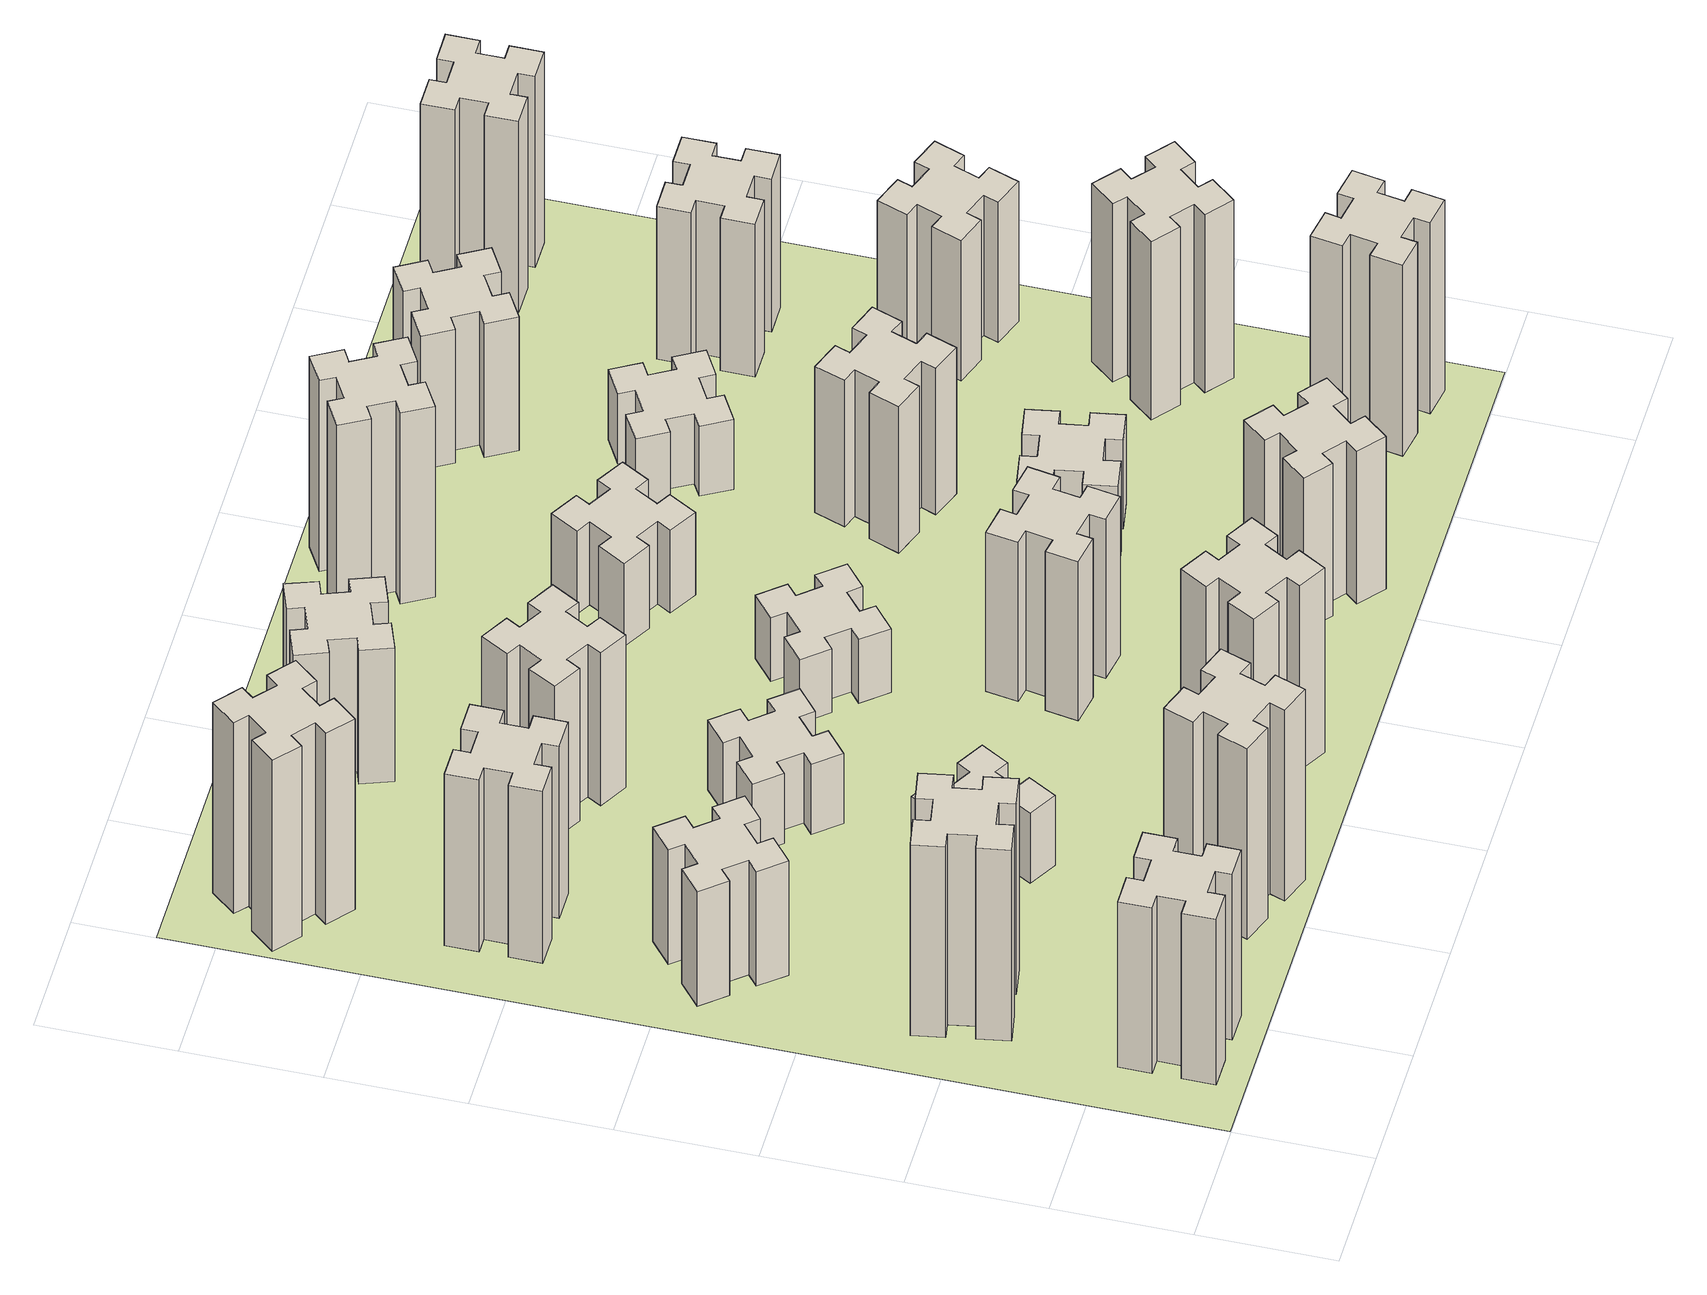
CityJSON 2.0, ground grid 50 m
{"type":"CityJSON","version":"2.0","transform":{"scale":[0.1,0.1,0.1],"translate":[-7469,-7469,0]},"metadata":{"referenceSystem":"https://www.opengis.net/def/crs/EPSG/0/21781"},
"CityObjects":{
"building1":{"type":"Building","attributes":{"class":"1000","function":"1000","usage":"1000","yearOfConstruction":2016,"roofType":"1000","measuredHeight":78,"storeysAboveGround":30,"storeysBelowGround":0},"geometry":[{"type":"Solid","lod":"1","boundaries":[[[[0,1,2,3,4,5,6,7,8,9,10,11,12,13,14,15,16,17,18,19]],[[17,16,20,21]],[[16,15,22,20]],[[15,14,23,22]],[[14,13,24,23]],[[13,12,25,24]],[[12,11,26,25]],[[11,10,27,26]],[[10,9,28,27]],[[9,8,29,28]],[[8,7,30,29]],[[7,6,31,30]],[[6,5,32,31]],[[5,4,33,32]],[[4,3,34,33]],[[3,2,35,34]],[[2,1,36,35]],[[1,0,37,36]],[[0,19,38,37]],[[19,18,39,38]],[[18,17,21,39]],[[24,25,26,27,28,29,30,31,32,33,34,35,36,37,38,39,21,20,22,23]]]]}]},
"building2":{"type":"Building","attributes":{"class":"1000","function":"1000","usage":"1000","yearOfConstruction":2016,"roofType":"1000","measuredHeight":90,"storeysAboveGround":30,"storeysBelowGround":0},"geometry":[{"type":"Solid","lod":"1","boundaries":[[[[40,41,42,43,44,45,46,47,48,49,50,51,52,53,54,55,56,57,58,59]],[[57,56,60,61]],[[56,55,62,60]],[[55,54,63,62]],[[54,53,64,63]],[[53,52,65,64]],[[52,51,66,65]],[[51,50,67,66]],[[50,49,68,67]],[[49,48,69,68]],[[48,47,70,69]],[[47,46,71,70]],[[46,45,72,71]],[[45,44,73,72]],[[44,43,74,73]],[[43,42,75,74]],[[42,41,76,75]],[[41,40,77,76]],[[40,59,78,77]],[[59,58,79,78]],[[58,57,61,79]],[[64,65,66,67,68,69,70,71,72,73,74,75,76,77,78,79,61,60,62,63]]]]}]},
"building3":{"type":"Building","attributes":{"class":"1000","function":"1000","usage":"1000","yearOfConstruction":2016,"roofType":"1000","measuredHeight":54,"storeysAboveGround":30,"storeysBelowGround":0},"geometry":[{"type":"Solid","lod":"1","boundaries":[[[[80,81,82,83,84,85,86,87,88,89,90,91,92,93,94,95,96,97,98,99]],[[97,96,100,101]],[[96,95,102,100]],[[95,94,103,102]],[[94,93,104,103]],[[93,92,105,104]],[[92,91,106,105]],[[91,90,107,106]],[[90,89,108,107]],[[89,88,109,108]],[[88,87,110,109]],[[87,86,111,110]],[[86,85,112,111]],[[85,84,113,112]],[[84,83,114,113]],[[83,82,115,114]],[[82,81,116,115]],[[81,80,117,116]],[[80,99,118,117]],[[99,98,119,118]],[[98,97,101,119]],[[104,105,106,107,108,109,110,111,112,113,114,115,116,117,118,119,101,100,102,103]]]]}]},
"building4":{"type":"Building","attributes":{"class":"1000","function":"1000","usage":"1000","yearOfConstruction":2016,"roofType":"1000","measuredHeight":81,"storeysAboveGround":30,"storeysBelowGround":0},"geometry":[{"type":"Solid","lod":"1","boundaries":[[[[120,121,122,123,124,125,126,127,128,129,130,131,132,133,134,135,136,137,138,139]],[[137,136,140,141]],[[136,135,142,140]],[[135,134,143,142]],[[134,133,144,143]],[[133,132,145,144]],[[132,131,146,145]],[[131,130,147,146]],[[130,129,148,147]],[[129,128,149,148]],[[128,127,150,149]],[[127,126,151,150]],[[126,125,152,151]],[[125,124,153,152]],[[124,123,154,153]],[[123,122,155,154]],[[122,121,156,155]],[[121,120,157,156]],[[120,139,158,157]],[[139,138,159,158]],[[138,137,141,159]],[[144,145,146,147,148,149,150,151,152,153,154,155,156,157,158,159,141,140,142,143]]]]}]},
"building5":{"type":"Building","attributes":{"class":"1000","function":"1000","usage":"1000","yearOfConstruction":2016,"roofType":"1000","measuredHeight":90,"storeysAboveGround":30,"storeysBelowGround":0},"geometry":[{"type":"Solid","lod":"1","boundaries":[[[[160,161,162,163,164,165,166,167,168,169,170,171,172,173,174,175,176,177,178,179]],[[177,176,180,181]],[[176,175,182,180]],[[175,174,183,182]],[[174,173,184,183]],[[173,172,185,184]],[[172,171,186,185]],[[171,170,187,186]],[[170,169,188,187]],[[169,168,189,188]],[[168,167,190,189]],[[167,166,191,190]],[[166,165,192,191]],[[165,164,193,192]],[[164,163,194,193]],[[163,162,195,194]],[[162,161,196,195]],[[161,160,197,196]],[[160,179,198,197]],[[179,178,199,198]],[[178,177,181,199]],[[184,185,186,187,188,189,190,191,192,193,194,195,196,197,198,199,181,180,182,183]]]]}]},
"building6":{"type":"Building","attributes":{"class":"1000","function":"1000","usage":"1000","yearOfConstruction":2016,"roofType":"1000","measuredHeight":90,"storeysAboveGround":30,"storeysBelowGround":0},"geometry":[{"type":"Solid","lod":"1","boundaries":[[[[200,201,202,203,204,205,206,207,208,209,210,211,212,213,214,215,216,217,218,219]],[[217,216,220,221]],[[216,215,222,220]],[[215,214,223,222]],[[214,213,224,223]],[[213,212,225,224]],[[212,211,226,225]],[[211,210,227,226]],[[210,209,228,227]],[[209,208,229,228]],[[208,207,230,229]],[[207,206,231,230]],[[206,205,232,231]],[[205,204,233,232]],[[204,203,234,233]],[[203,202,235,234]],[[202,201,236,235]],[[201,200,237,236]],[[200,219,238,237]],[[219,218,239,238]],[[218,217,221,239]],[[224,225,226,227,228,229,230,231,232,233,234,235,236,237,238,239,221,220,222,223]]]]}]},
"building7":{"type":"Building","attributes":{"class":"1000","function":"1000","usage":"1000","yearOfConstruction":2016,"roofType":"1000","measuredHeight":33,"storeysAboveGround":30,"storeysBelowGround":0},"geometry":[{"type":"Solid","lod":"1","boundaries":[[[[240,241,242,243,244,245,246,247,248,249,250,251,252,253,254,255,256,257,258,259]],[[257,256,260,261]],[[256,255,262,260]],[[255,254,263,262]],[[254,253,264,263]],[[253,252,265,264]],[[252,251,266,265]],[[251,250,267,266]],[[250,249,268,267]],[[249,248,269,268]],[[248,247,270,269]],[[247,246,271,270]],[[246,245,272,271]],[[245,244,273,272]],[[244,243,274,273]],[[243,242,275,274]],[[242,241,276,275]],[[241,240,277,276]],[[240,259,278,277]],[[259,258,279,278]],[[258,257,261,279]],[[264,265,266,267,268,269,270,271,272,273,274,275,276,277,278,279,261,260,262,263]]]]}]},
"building8":{"type":"Building","attributes":{"class":"1000","function":"1000","usage":"1000","yearOfConstruction":2016,"roofType":"1000","measuredHeight":33,"storeysAboveGround":30,"storeysBelowGround":0},"geometry":[{"type":"Solid","lod":"1","boundaries":[[[[280,281,282,283,284,285,286,287,288,289,290,291,292,293,294,295,296,297,298,299]],[[297,296,300,301]],[[296,295,302,300]],[[295,294,303,302]],[[294,293,304,303]],[[293,292,305,304]],[[292,291,306,305]],[[291,290,307,306]],[[290,289,308,307]],[[289,288,309,308]],[[288,287,310,309]],[[287,286,311,310]],[[286,285,312,311]],[[285,284,313,312]],[[284,283,314,313]],[[283,282,315,314]],[[282,281,316,315]],[[281,280,317,316]],[[280,299,318,317]],[[299,298,319,318]],[[298,297,301,319]],[[304,305,306,307,308,309,310,311,312,313,314,315,316,317,318,319,301,300,302,303]]]]}]},
"building9":{"type":"Building","attributes":{"class":"1000","function":"1000","usage":"1000","yearOfConstruction":2016,"roofType":"1000","measuredHeight":72,"storeysAboveGround":30,"storeysBelowGround":0},"geometry":[{"type":"Solid","lod":"1","boundaries":[[[[320,321,322,323,324,325,326,327,328,329,330,331,332,333,334,335,336,337,338,339]],[[337,336,340,341]],[[336,335,342,340]],[[335,334,343,342]],[[334,333,344,343]],[[333,332,345,344]],[[332,331,346,345]],[[331,330,347,346]],[[330,329,348,347]],[[329,328,349,348]],[[328,327,350,349]],[[327,326,351,350]],[[326,325,352,351]],[[325,324,353,352]],[[324,323,354,353]],[[323,322,355,354]],[[322,321,356,355]],[[321,320,357,356]],[[320,339,358,357]],[[339,338,359,358]],[[338,337,341,359]],[[344,345,346,347,348,349,350,351,352,353,354,355,356,357,358,359,341,340,342,343]]]]}]},
"building10":{"type":"Building","attributes":{"class":"1000","function":"1000","usage":"1000","yearOfConstruction":2016,"roofType":"1000","measuredHeight":87,"storeysAboveGround":30,"storeysBelowGround":0},"geometry":[{"type":"Solid","lod":"1","boundaries":[[[[360,361,362,363,364,365,366,367,368,369,370,371,372,373,374,375,376,377,378,379]],[[377,376,380,381]],[[376,375,382,380]],[[375,374,383,382]],[[374,373,384,383]],[[373,372,385,384]],[[372,371,386,385]],[[371,370,387,386]],[[370,369,388,387]],[[369,368,389,388]],[[368,367,390,389]],[[367,366,391,390]],[[366,365,392,391]],[[365,364,393,392]],[[364,363,394,393]],[[363,362,395,394]],[[362,361,396,395]],[[361,360,397,396]],[[360,379,398,397]],[[379,378,399,398]],[[378,377,381,399]],[[384,385,386,387,388,389,390,391,392,393,394,395,396,397,398,399,381,380,382,383]]]]}]},
"building11":{"type":"Building","attributes":{"class":"1000","function":"1000","usage":"1000","yearOfConstruction":2016,"roofType":"1000","measuredHeight":63,"storeysAboveGround":30,"storeysBelowGround":0},"geometry":[{"type":"Solid","lod":"1","boundaries":[[[[400,401,402,403,404,405,406,407,408,409,410,411,412,413,414,415,416,417,418,419]],[[417,416,420,421]],[[416,415,422,420]],[[415,414,423,422]],[[414,413,424,423]],[[413,412,425,424]],[[412,411,426,425]],[[411,410,427,426]],[[410,409,428,427]],[[409,408,429,428]],[[408,407,430,429]],[[407,406,431,430]],[[406,405,432,431]],[[405,404,433,432]],[[404,403,434,433]],[[403,402,435,434]],[[402,401,436,435]],[[401,400,437,436]],[[400,419,438,437]],[[419,418,439,438]],[[418,417,421,439]],[[424,425,426,427,428,429,430,431,432,433,434,435,436,437,438,439,421,420,422,423]]]]}]},
"building12":{"type":"Building","attributes":{"class":"1000","function":"1000","usage":"1000","yearOfConstruction":2016,"roofType":"1000","measuredHeight":75,"storeysAboveGround":30,"storeysBelowGround":0},"geometry":[{"type":"Solid","lod":"1","boundaries":[[[[440,441,442,443,444,445,446,447,448,449,450,451,452,453,454,455,456,457,458,459]],[[457,456,460,461]],[[456,455,462,460]],[[455,454,463,462]],[[454,453,464,463]],[[453,452,465,464]],[[452,451,466,465]],[[451,450,467,466]],[[450,449,468,467]],[[449,448,469,468]],[[448,447,470,469]],[[447,446,471,470]],[[446,445,472,471]],[[445,444,473,472]],[[444,443,474,473]],[[443,442,475,474]],[[442,441,476,475]],[[441,440,477,476]],[[440,459,478,477]],[[459,458,479,478]],[[458,457,461,479]],[[464,465,466,467,468,469,470,471,472,473,474,475,476,477,478,479,461,460,462,463]]]]}]},
"building13":{"type":"Building","attributes":{"class":"1000","function":"1000","usage":"1000","yearOfConstruction":2016,"roofType":"1000","measuredHeight":30,"storeysAboveGround":30,"storeysBelowGround":0},"geometry":[{"type":"Solid","lod":"1","boundaries":[[[[480,481,482,483,484,485,486,487,488,489,490,491,492,493,494,495,496,497,498,499]],[[497,496,500,501]],[[496,495,502,500]],[[495,494,503,502]],[[494,493,504,503]],[[493,492,505,504]],[[492,491,506,505]],[[491,490,507,506]],[[490,489,508,507]],[[489,488,509,508]],[[488,487,510,509]],[[487,486,511,510]],[[486,485,512,511]],[[485,484,513,512]],[[484,483,514,513]],[[483,482,515,514]],[[482,481,516,515]],[[481,480,517,516]],[[480,499,518,517]],[[499,498,519,518]],[[498,497,501,519]],[[504,505,506,507,508,509,510,511,512,513,514,515,516,517,518,519,501,500,502,503]]]]}]},
"building14":{"type":"Building","attributes":{"class":"1000","function":"1000","usage":"1000","yearOfConstruction":2016,"roofType":"1000","measuredHeight":72,"storeysAboveGround":30,"storeysBelowGround":0},"geometry":[{"type":"Solid","lod":"1","boundaries":[[[[520,521,522,523,524,525,526,527,528,529,530,531,532,533,534,535,536,537,538,539]],[[537,536,540,541]],[[536,535,542,540]],[[535,534,543,542]],[[534,533,544,543]],[[533,532,545,544]],[[532,531,546,545]],[[531,530,547,546]],[[530,529,548,547]],[[529,528,549,548]],[[528,527,550,549]],[[527,526,551,550]],[[526,525,552,551]],[[525,524,553,552]],[[524,523,554,553]],[[523,522,555,554]],[[522,521,556,555]],[[521,520,557,556]],[[520,539,558,557]],[[539,538,559,558]],[[538,537,541,559]],[[544,545,546,547,548,549,550,551,552,553,554,555,556,557,558,559,541,540,542,543]]]]}]},
"building15":{"type":"Building","attributes":{"class":"1000","function":"1000","usage":"1000","yearOfConstruction":2016,"roofType":"1000","measuredHeight":39,"storeysAboveGround":30,"storeysBelowGround":0},"geometry":[{"type":"Solid","lod":"1","boundaries":[[[[560,561,562,563,564,565,566,567,568,569,570,571,572,573,574,575,576,577,578,579]],[[577,576,580,581]],[[576,575,582,580]],[[575,574,583,582]],[[574,573,584,583]],[[573,572,585,584]],[[572,571,586,585]],[[571,570,587,586]],[[570,569,588,587]],[[569,568,589,588]],[[568,567,590,589]],[[567,566,591,590]],[[566,565,592,591]],[[565,564,593,592]],[[564,563,594,593]],[[563,562,595,594]],[[562,561,596,595]],[[561,560,597,596]],[[560,579,598,597]],[[579,578,599,598]],[[578,577,581,599]],[[584,585,586,587,588,589,590,591,592,593,594,595,596,597,598,599,581,580,582,583]]]]}]},
"building16":{"type":"Building","attributes":{"class":"1000","function":"1000","usage":"1000","yearOfConstruction":2016,"roofType":"1000","measuredHeight":90,"storeysAboveGround":30,"storeysBelowGround":0},"geometry":[{"type":"Solid","lod":"1","boundaries":[[[[600,601,602,603,604,605,606,607,608,609,610,611,612,613,614,615,616,617,618,619]],[[617,616,620,621]],[[616,615,622,620]],[[615,614,623,622]],[[614,613,624,623]],[[613,612,625,624]],[[612,611,626,625]],[[611,610,627,626]],[[610,609,628,627]],[[609,608,629,628]],[[608,607,630,629]],[[607,606,631,630]],[[606,605,632,631]],[[605,604,633,632]],[[604,603,634,633]],[[603,602,635,634]],[[602,601,636,635]],[[601,600,637,636]],[[600,619,638,637]],[[619,618,639,638]],[[618,617,621,639]],[[624,625,626,627,628,629,630,631,632,633,634,635,636,637,638,639,621,620,622,623]]]]}]},
"building17":{"type":"Building","attributes":{"class":"1000","function":"1000","usage":"1000","yearOfConstruction":2016,"roofType":"1000","measuredHeight":42,"storeysAboveGround":30,"storeysBelowGround":0},"geometry":[{"type":"Solid","lod":"1","boundaries":[[[[640,641,642,643,644,645,646,647,648,649,650,651,652,653,654,655,656,657,658,659]],[[657,656,660,661]],[[656,655,662,660]],[[655,654,663,662]],[[654,653,664,663]],[[653,652,665,664]],[[652,651,666,665]],[[651,650,667,666]],[[650,649,668,667]],[[649,648,669,668]],[[648,647,670,669]],[[647,646,671,670]],[[646,645,672,671]],[[645,644,673,672]],[[644,643,674,673]],[[643,642,675,674]],[[642,641,676,675]],[[641,640,677,676]],[[640,659,678,677]],[[659,658,679,678]],[[658,657,661,679]],[[664,665,666,667,668,669,670,671,672,673,674,675,676,677,678,679,661,660,662,663]]]]}]},
"building18":{"type":"Building","attributes":{"class":"1000","function":"1000","usage":"1000","yearOfConstruction":2016,"roofType":"1000","measuredHeight":69,"storeysAboveGround":30,"storeysBelowGround":0},"geometry":[{"type":"Solid","lod":"1","boundaries":[[[[680,681,682,683,684,685,686,687,688,689,690,691,692,693,694,695,696,697,698,699]],[[697,696,700,701]],[[696,695,702,700]],[[695,694,703,702]],[[694,693,704,703]],[[693,692,705,704]],[[692,691,706,705]],[[691,690,707,706]],[[690,689,708,707]],[[689,688,709,708]],[[688,687,710,709]],[[687,686,711,710]],[[686,685,712,711]],[[685,684,713,712]],[[684,683,714,713]],[[683,682,715,714]],[[682,681,716,715]],[[681,680,717,716]],[[680,699,718,717]],[[699,698,719,718]],[[698,697,701,719]],[[704,705,706,707,708,709,710,711,712,713,714,715,716,717,718,719,701,700,702,703]]]]}]},
"building19":{"type":"Building","attributes":{"class":"1000","function":"1000","usage":"1000","yearOfConstruction":2016,"roofType":"1000","measuredHeight":33,"storeysAboveGround":30,"storeysBelowGround":0},"geometry":[{"type":"Solid","lod":"1","boundaries":[[[[720,721,722,723,724,725,726,727,728,729,730,731,732,733,734,735,736,737,738,739]],[[737,736,740,741]],[[736,735,742,740]],[[735,734,743,742]],[[734,733,744,743]],[[733,732,745,744]],[[732,731,746,745]],[[731,730,747,746]],[[730,729,748,747]],[[729,728,749,748]],[[728,727,750,749]],[[727,726,751,750]],[[726,725,752,751]],[[725,724,753,752]],[[724,723,754,753]],[[723,722,755,754]],[[722,721,756,755]],[[721,720,757,756]],[[720,739,758,757]],[[739,738,759,758]],[[738,737,741,759]],[[744,745,746,747,748,749,750,751,752,753,754,755,756,757,758,759,741,740,742,743]]]]}]},
"building20":{"type":"Building","attributes":{"class":"1000","function":"1000","usage":"1000","yearOfConstruction":2016,"roofType":"1000","measuredHeight":90,"storeysAboveGround":30,"storeysBelowGround":0},"geometry":[{"type":"Solid","lod":"1","boundaries":[[[[760,761,762,763,764,765,766,767,768,769,770,771,772,773,774,775,776,777,778,779]],[[777,776,780,781]],[[776,775,782,780]],[[775,774,783,782]],[[774,773,784,783]],[[773,772,785,784]],[[772,771,786,785]],[[771,770,787,786]],[[770,769,788,787]],[[769,768,789,788]],[[768,767,790,789]],[[767,766,791,790]],[[766,765,792,791]],[[765,764,793,792]],[[764,763,794,793]],[[763,762,795,794]],[[762,761,796,795]],[[761,760,797,796]],[[760,779,798,797]],[[779,778,799,798]],[[778,777,781,799]],[[784,785,786,787,788,789,790,791,792,793,794,795,796,797,798,799,781,780,782,783]]]]}]},
"building21":{"type":"Building","attributes":{"class":"1000","function":"1000","usage":"1000","yearOfConstruction":2016,"roofType":"1000","measuredHeight":63,"storeysAboveGround":30,"storeysBelowGround":0},"geometry":[{"type":"Solid","lod":"1","boundaries":[[[[800,801,802,803,804,805,806,807,808,809,810,811,812,813,814,815,816,817,818,819]],[[817,816,820,821]],[[816,815,822,820]],[[815,814,823,822]],[[814,813,824,823]],[[813,812,825,824]],[[812,811,826,825]],[[811,810,827,826]],[[810,809,828,827]],[[809,808,829,828]],[[808,807,830,829]],[[807,806,831,830]],[[806,805,832,831]],[[805,804,833,832]],[[804,803,834,833]],[[803,802,835,834]],[[802,801,836,835]],[[801,800,837,836]],[[800,819,838,837]],[[819,818,839,838]],[[818,817,821,839]],[[824,825,826,827,828,829,830,831,832,833,834,835,836,837,838,839,821,820,822,823]]]]}]},
"building22":{"type":"Building","attributes":{"class":"1000","function":"1000","usage":"1000","yearOfConstruction":2016,"roofType":"1000","measuredHeight":84,"storeysAboveGround":30,"storeysBelowGround":0},"geometry":[{"type":"Solid","lod":"1","boundaries":[[[[840,841,842,843,844,845,846,847,848,849,850,851,852,853,854,855,856,857,858,859]],[[857,856,860,861]],[[856,855,862,860]],[[855,854,863,862]],[[854,853,864,863]],[[853,852,865,864]],[[852,851,866,865]],[[851,850,867,866]],[[850,849,868,867]],[[849,848,869,868]],[[848,847,870,869]],[[847,846,871,870]],[[846,845,872,871]],[[845,844,873,872]],[[844,843,874,873]],[[843,842,875,874]],[[842,841,876,875]],[[841,840,877,876]],[[840,859,878,877]],[[859,858,879,878]],[[858,857,861,879]],[[864,865,866,867,868,869,870,871,872,873,874,875,876,877,878,879,861,860,862,863]]]]}]},
"building23":{"type":"Building","attributes":{"class":"1000","function":"1000","usage":"1000","yearOfConstruction":2016,"roofType":"1000","measuredHeight":66,"storeysAboveGround":30,"storeysBelowGround":0},"geometry":[{"type":"Solid","lod":"1","boundaries":[[[[880,881,882,883,884,885,886,887,888,889,890,891,892,893,894,895,896,897,898,899]],[[897,896,900,901]],[[896,895,902,900]],[[895,894,903,902]],[[894,893,904,903]],[[893,892,905,904]],[[892,891,906,905]],[[891,890,907,906]],[[890,889,908,907]],[[889,888,909,908]],[[888,887,910,909]],[[887,886,911,910]],[[886,885,912,911]],[[885,884,913,912]],[[884,883,914,913]],[[883,882,915,914]],[[882,881,916,915]],[[881,880,917,916]],[[880,899,918,917]],[[899,898,919,918]],[[898,897,901,919]],[[904,905,906,907,908,909,910,911,912,913,914,915,916,917,918,919,901,900,902,903]]]]}]},
"building24":{"type":"Building","attributes":{"class":"1000","function":"1000","usage":"1000","yearOfConstruction":2016,"roofType":"1000","measuredHeight":72,"storeysAboveGround":30,"storeysBelowGround":0},"geometry":[{"type":"Solid","lod":"1","boundaries":[[[[920,921,922,923,924,925,926,927,928,929,930,931,932,933,934,935,936,937,938,939]],[[937,936,940,941]],[[936,935,942,940]],[[935,934,943,942]],[[934,933,944,943]],[[933,932,945,944]],[[932,931,946,945]],[[931,930,947,946]],[[930,929,948,947]],[[929,928,949,948]],[[928,927,950,949]],[[927,926,951,950]],[[926,925,952,951]],[[925,924,953,952]],[[924,923,954,953]],[[923,922,955,954]],[[922,921,956,955]],[[921,920,957,956]],[[920,939,958,957]],[[939,938,959,958]],[[938,937,941,959]],[[944,945,946,947,948,949,950,951,952,953,954,955,956,957,958,959,941,940,942,943]]]]}]},
"building25":{"type":"Building","attributes":{"class":"1000","function":"1000","usage":"1000","yearOfConstruction":2016,"roofType":"1000","measuredHeight":90,"storeysAboveGround":30,"storeysBelowGround":0},"geometry":[{"type":"Solid","lod":"1","boundaries":[[[[960,961,962,963,964,965,966,967,968,969,970,971,972,973,974,975,976,977,978,979]],[[977,976,980,981]],[[976,975,982,980]],[[975,974,983,982]],[[974,973,984,983]],[[973,972,985,984]],[[972,971,986,985]],[[971,970,987,986]],[[970,969,988,987]],[[969,968,989,988]],[[968,967,990,989]],[[967,966,991,990]],[[966,965,992,991]],[[965,964,993,992]],[[964,963,994,993]],[[963,962,995,994]],[[962,961,996,995]],[[961,960,997,996]],[[960,979,998,997]],[[979,978,999,998]],[[978,977,981,999]],[[984,985,986,987,988,989,990,991,992,993,994,995,996,997,998,999,981,980,982,983]]]]}]},
"landuse1":{"type":"LandUse","attributes":{"name":"plot1","function":"1010"},"geometry":[{"type":"MultiSurface","lod":"1","boundaries":[[[1000,1001,1002,1003]]]}]}
},
"vertices":[
[265,325,0],[265,225,0],[205,225,0],[205,105,0],[325,105,0],[325,165,0],[425,165,0],[425,105,0],[545,105,0],[545,225,0],[485,225,0],[485,325,0],[545,325,0],[545,445,0],[425,445,0],[425,385,0],[325,385,0],[325,445,0],[205,445,0],[205,325,0],[325,385,780],[325,445,780],[425,385,780],[425,445,780],[545,445,780],[545,325,780],[485,325,780],[485,225,780],[545,225,780],[545,105,780],[425,105,780],[425,165,780],[325,165,780],[325,105,780],[205,105,780],[205,225,780],[265,225,780],[265,325,780],[205,325,780],[205,445,780],
[492,985,0],[475,1084,0],[534,1094,0],[513,1212,0],[395,1191,0],[405,1132,0],[307,1115,0],[297,1174,0],[178,1153,0],[199,1035,0],[258,1045,0],[276,947,0],[217,937,0],[237,818,0],[356,839,0],[345,898,0],[444,916,0],[454,857,0],[572,877,0],[551,996,0],[444,916,900],[454,857,900],[345,898,900],[356,839,900],[237,818,900],[217,937,900],[276,947,900],[258,1045,900],[199,1035,900],[178,1153,900],[297,1174,900],[307,1115,900],[405,1132,900],[395,1191,900],[513,1212,900],[534,1094,900],[475,1084,900],[492,985,900],[551,996,900],[572,877,900],
[492,1888,0],[427,1964,0],[473,2003,0],[396,2095,0],[304,2018,0],[343,1972,0],[266,1907,0],[228,1953,0],[136,1876,0],[213,1784,0],[259,1823,0],[323,1746,0],[277,1708,0],[354,1616,0],[446,1693,0],[408,1739,0],[484,1803,0],[523,1757,0],[615,1834,0],[538,1926,0],[484,1803,540],[523,1757,540],[408,1739,540],[446,1693,540],[354,1616,540],[277,1708,540],[323,1746,540],[259,1823,540],[213,1784,540],[136,1876,540],[228,1953,540],[266,1907,540],[343,1972,540],[304,2018,540],[396,2095,540],[473,2003,540],[427,1964,540],[492,1888,540],[538,1926,540],[615,1834,540],
[485,2545,0],[485,2645,0],[545,2645,0],[545,2765,0],[425,2765,0],[425,2705,0],[325,2705,0],[325,2765,0],[205,2765,0],[205,2645,0],[265,2645,0],[265,2545,0],[205,2545,0],[205,2425,0],[325,2425,0],[325,2485,0],[425,2485,0],[425,2425,0],[545,2425,0],[545,2545,0],[425,2485,810],[425,2425,810],[325,2485,810],[325,2425,810],[205,2425,810],[205,2545,810],[265,2545,810],[265,2645,810],[205,2645,810],[205,2765,810],[325,2765,810],[325,2705,810],[425,2705,810],[425,2765,810],[545,2765,810],[545,2645,810],[485,2645,810],[485,2545,810],[545,2545,810],[545,2425,810],
[1029,360,0],[995,266,0],[939,287,0],[897,174,0],[1010,133,0],[1031,189,0],[1125,155,0],[1104,99,0],[1217,57,0],[1258,170,0],[1202,191,0],[1236,285,0],[1292,264,0],[1333,377,0],[1220,418,0],[1200,362,0],[1106,396,0],[1127,452,0],[1014,493,0],[973,380,0],[1106,396,900],[1127,452,900],[1200,362,900],[1220,418,900],[1333,377,900],[1292,264,900],[1236,285,900],[1202,191,900],[1258,170,900],[1217,57,900],[1104,99,900],[1125,155,900],[1031,189,900],[1010,133,900],[897,174,900],[939,287,900],[995,266,900],[1029,360,900],[973,380,900],[1014,493,900],
[384,3387,0],[308,3452,0],[346,3498,0],[254,3575,0],[177,3483,0],[223,3444,0],[159,3368,0],[113,3406,0],[36,3314,0],[128,3237,0],[166,3283,0],[243,3219,0],[204,3173,0],[296,3096,0],[373,3188,0],[327,3226,0],[392,3303,0],[438,3264,0],[515,3356,0],[423,3433,0],[392,3303,900],[438,3264,900],[327,3226,900],[373,3188,900],[296,3096,900],[204,3173,900],[243,3219,900],[166,3283,900],[128,3237,900],[36,3314,900],[113,3406,900],[159,3368,900],[223,3444,900],[177,3483,900],[254,3575,900],[346,3498,900],[308,3452,900],[384,3387,900],[423,3433,900],[515,3356,900],
[1086,1017,0],[1136,1104,0],[1188,1074,0],[1248,1178,0],[1144,1238,0],[1114,1186,0],[1027,1236,0],[1057,1288,0],[953,1348,0],[893,1244,0],[945,1214,0],[895,1127,0],[843,1157,0],[783,1053,0],[887,993,0],[917,1045,0],[1004,995,0],[974,943,0],[1078,883,0],[1138,987,0],[1004,995,330],[974,943,330],[917,1045,330],[887,993,330],[783,1053,330],[843,1157,330],[895,1127,330],[945,1214,330],[893,1244,330],[953,1348,330],[1057,1288,330],[1027,1236,330],[1114,1186,330],[1144,1238,330],[1248,1178,330],[1188,1074,330],[1136,1104,330],[1086,1017,330],[1138,987,330],[1078,883,330],
[1083,1972,0],[1006,1907,0],[968,1953,0],[876,1876,0],[953,1784,0],[999,1823,0],[1063,1746,0],[1017,1708,0],[1094,1616,0],[1186,1693,0],[1148,1739,0],[1224,1803,0],[1263,1757,0],[1355,1834,0],[1278,1926,0],[1232,1888,0],[1167,1964,0],[1213,2003,0],[1136,2095,0],[1044,2018,0],[1167,1964,330],[1213,2003,330],[1232,1888,330],[1278,1926,330],[1355,1834,330],[1263,1757,330],[1224,1803,330],[1148,1739,330],[1186,1693,330],[1094,1616,330],[1017,1708,330],[1063,1746,330],[999,1823,330],[953,1784,330],[876,1876,330],[968,1953,330],[1006,1907,330],[1083,1972,330],[1044,2018,330],[1136,2095,330],
[1114,2666,0],[1027,2716,0],[1057,2768,0],[953,2828,0],[893,2724,0],[945,2694,0],[895,2607,0],[843,2637,0],[783,2533,0],[887,2473,0],[917,2525,0],[1004,2475,0],[974,2423,0],[1078,2363,0],[1138,2467,0],[1086,2497,0],[1136,2584,0],[1188,2554,0],[1248,2658,0],[1144,2718,0],[1136,2584,720],[1188,2554,720],[1086,2497,720],[1138,2467,720],[1078,2363,720],[974,2423,720],[1004,2475,720],[917,2525,720],[887,2473,720],[783,2533,720],[843,2637,720],[895,2607,720],[945,2694,720],[893,2724,720],[953,2828,720],[1057,2768,720],[1027,2716,720],[1114,2666,720],[1144,2718,720],[1248,2658,720],
[1657,305,0],[1744,255,0],[1714,203,0],[1818,143,0],[1878,247,0],[1826,277,0],[1876,364,0],[1928,334,0],[1988,438,0],[1884,498,0],[1854,446,0],[1767,496,0],[1797,548,0],[1693,608,0],[1633,504,0],[1685,474,0],[1635,387,0],[1583,417,0],[1523,313,0],[1627,253,0],[1635,387,870],[1583,417,870],[1685,474,870],[1633,504,870],[1693,608,870],[1797,548,870],[1767,496,870],[1854,446,870],[1884,498,870],[1988,438,870],[1928,334,870],[1876,364,870],[1826,277,870],[1878,247,870],[1818,143,870],[1714,203,870],[1744,255,870],[1657,305,870],[1627,253,870],[1523,313,870],
[1025,3456,0],[931,3422,0],[910,3478,0],[797,3437,0],[839,3324,0],[895,3345,0],[929,3251,0],[873,3230,0],[914,3117,0],[1027,3159,0],[1006,3215,0],[1100,3249,0],[1120,3193,0],[1233,3234,0],[1192,3347,0],[1136,3326,0],[1102,3420,0],[1158,3440,0],[1117,3553,0],[1004,3512,0],[1102,3420,630],[1158,3440,630],[1136,3326,630],[1192,3347,630],[1233,3234,630],[1120,3193,630],[1100,3249,630],[1006,3215,630],[1027,3159,630],[914,3117,630],[873,3230,630],[929,3251,630],[895,3345,630],[839,3324,630],[797,3437,630],[910,3478,630],[931,3422,630],[1025,3456,630],[1004,3512,630],[1117,3553,630],
[2055,1047,0],[2072,1145,0],[2131,1135,0],[2152,1253,0],[2034,1274,0],[2024,1215,0],[1925,1232,0],[1936,1291,0],[1817,1312,0],[1797,1194,0],[1856,1184,0],[1838,1085,0],[1779,1096,0],[1758,977,0],[1877,957,0],[1887,1016,0],[1985,998,0],[1975,939,0],[2093,918,0],[2114,1037,0],[1985,998,750],[1975,939,750],[1887,1016,750],[1877,957,750],[1758,977,750],[1779,1096,750],[1838,1085,750],[1856,1184,750],[1797,1194,750],[1817,1312,750],[1936,1291,750],[1925,1232,750],[2024,1215,750],[2034,1274,750],[2152,1253,750],[2131,1135,750],[2072,1145,750],[2055,1047,750],[2114,1037,750],[2093,918,750],
[1872,1888,0],[1807,1964,0],[1853,2003,0],[1776,2095,0],[1684,2018,0],[1723,1972,0],[1646,1907,0],[1608,1953,0],[1516,1876,0],[1593,1784,0],[1639,1823,0],[1703,1746,0],[1657,1708,0],[1734,1616,0],[1826,1693,0],[1788,1739,0],[1864,1803,0],[1903,1757,0],[1995,1834,0],[1918,1926,0],[1864,1803,300],[1903,1757,300],[1788,1739,300],[1826,1693,300],[1734,1616,300],[1657,1708,300],[1703,1746,300],[1639,1823,300],[1593,1784,300],[1516,1876,300],[1608,1953,300],[1646,1907,300],[1723,1972,300],[1684,2018,300],[1776,2095,300],[1853,2003,300],[1807,1964,300],[1872,1888,300],[1918,1926,300],[1995,1834,300],
[2486,323,0],[2563,259,0],[2524,213,0],[2616,136,0],[2693,228,0],[2647,266,0],[2712,343,0],[2758,304,0],[2835,396,0],[2743,473,0],[2704,427,0],[2628,492,0],[2666,538,0],[2574,615,0],[2497,523,0],[2543,484,0],[2479,408,0],[2433,446,0],[2356,354,0],[2448,277,0],[2479,408,720],[2433,446,720],[2543,484,720],[2497,523,720],[2574,615,720],[2666,538,720],[2628,492,720],[2704,427,720],[2743,473,720],[2835,396,720],[2758,304,720],[2712,343,720],[2647,266,720],[2693,228,720],[2616,136,720],[2524,213,720],[2563,259,720],[2486,323,720],[2448,277,720],[2356,354,720],
[2026,2497,0],[2076,2584,0],[2128,2554,0],[2188,2658,0],[2084,2718,0],[2054,2666,0],[1967,2716,0],[1997,2768,0],[1893,2828,0],[1833,2724,0],[1885,2694,0],[1835,2607,0],[1783,2637,0],[1723,2533,0],[1827,2473,0],[1857,2525,0],[1944,2475,0],[1914,2423,0],[2018,2363,0],[2078,2467,0],[1944,2475,390],[1914,2423,390],[1857,2525,390],[1827,2473,390],[1723,2533,390],[1783,2637,390],[1835,2607,390],[1885,2694,390],[1833,2724,390],[1893,2828,390],[1997,2768,390],[1967,2716,390],[2054,2666,390],[2084,2718,390],[2188,2658,390],[2128,2554,390],[2076,2584,390],[2026,2497,390],[2078,2467,390],[2018,2363,390],
[1844,3556,0],[1757,3506,0],[1727,3558,0],[1623,3498,0],[1683,3394,0],[1735,3424,0],[1785,3337,0],[1733,3307,0],[1793,3203,0],[1897,3263,0],[1867,3315,0],[1954,3365,0],[1984,3313,0],[2088,3373,0],[2028,3477,0],[1976,3447,0],[1926,3534,0],[1978,3564,0],[1918,3668,0],[1814,3608,0],[1926,3534,900],[1978,3564,900],[1976,3447,900],[2028,3477,900],[2088,3373,900],[1984,3313,900],[1954,3365,900],[1867,3315,900],[1897,3263,900],[1793,3203,900],[1733,3307,900],[1785,3337,900],[1735,3424,900],[1683,3394,900],[1623,3498,900],[1727,3558,900],[1757,3506,900],[1844,3556,900],[1814,3608,900],[1918,3668,900],
[2712,1185,0],[2695,1284,0],[2754,1294,0],[2733,1412,0],[2615,1391,0],[2625,1332,0],[2527,1315,0],[2517,1374,0],[2398,1353,0],[2419,1235,0],[2478,1245,0],[2496,1147,0],[2437,1137,0],[2457,1018,0],[2576,1039,0],[2565,1098,0],[2664,1116,0],[2674,1057,0],[2792,1077,0],[2771,1196,0],[2664,1116,420],[2674,1057,420],[2565,1098,420],[2576,1039,420],[2457,1018,420],[2437,1137,420],[2496,1147,420],[2478,1245,420],[2419,1235,420],[2398,1353,420],[2517,1374,420],[2527,1315,420],[2625,1332,420],[2615,1391,420],[2733,1412,420],[2754,1294,420],[2695,1284,420],[2712,1185,420],[2771,1196,420],[2792,1077,420],
[2682,1771,0],[2716,1865,0],[2772,1844,0],[2813,1957,0],[2700,1998,0],[2680,1942,0],[2586,1976,0],[2607,2032,0],[2494,2073,0],[2453,1960,0],[2509,1940,0],[2475,1846,0],[2419,1867,0],[2377,1754,0],[2490,1713,0],[2511,1769,0],[2605,1735,0],[2584,1679,0],[2697,1637,0],[2738,1750,0],[2605,1735,690],[2584,1679,690],[2511,1769,690],[2490,1713,690],[2377,1754,690],[2419,1867,690],[2475,1846,690],[2509,1940,690],[2453,1960,690],[2494,2073,690],[2607,2032,690],[2586,1976,690],[2680,1942,690],[2700,1998,690],[2813,1957,690],[2772,1844,690],[2716,1865,690],[2682,1771,690],[2738,1750,690],[2697,1637,690],
[2475,2584,0],[2525,2497,0],[2473,2467,0],[2533,2363,0],[2637,2423,0],[2607,2475,0],[2694,2525,0],[2724,2473,0],[2828,2533,0],[2768,2637,0],[2716,2607,0],[2666,2694,0],[2718,2724,0],[2658,2828,0],[2554,2768,0],[2584,2716,0],[2497,2666,0],[2467,2718,0],[2363,2658,0],[2423,2554,0],[2497,2666,330],[2467,2718,330],[2584,2716,330],[2554,2768,330],[2658,2828,330],[2718,2724,330],[2666,2694,330],[2716,2607,330],[2768,2637,330],[2828,2533,330],[2724,2473,330],[2694,2525,330],[2607,2475,330],[2637,2423,330],[2533,2363,330],[2473,2467,330],[2525,2497,330],[2475,2584,330],[2423,2554,330],[2363,2658,330],
[3504,475,0],[3405,492,0],[3416,551,0],[3297,572,0],[3277,454,0],[3336,444,0],[3318,345,0],[3259,356,0],[3238,237,0],[3357,217,0],[3367,276,0],[3465,258,0],[3455,199,0],[3573,178,0],[3594,297,0],[3535,307,0],[3552,405,0],[3611,395,0],[3632,513,0],[3514,534,0],[3552,405,900],[3611,395,900],[3535,307,900],[3594,297,900],[3573,178,900],[3455,199,900],[3465,258,900],[3367,276,900],[3357,217,900],[3238,237,900],[3259,356,900],[3318,345,900],[3336,444,900],[3277,454,900],[3297,572,900],[3416,551,900],[3405,492,900],[3504,475,900],[3514,534,900],[3632,513,900],
[2716,3347,0],[2666,3434,0],[2718,3464,0],[2658,3568,0],[2554,3508,0],[2584,3456,0],[2497,3406,0],[2467,3458,0],[2363,3398,0],[2423,3294,0],[2475,3324,0],[2525,3237,0],[2473,3207,0],[2533,3103,0],[2637,3163,0],[2607,3215,0],[2694,3265,0],[2724,3213,0],[2828,3273,0],[2768,3377,0],[2694,3265,630],[2724,3213,630],[2607,3215,630],[2637,3163,630],[2533,3103,630],[2473,3207,630],[2525,3237,630],[2475,3324,630],[2423,3294,630],[2363,3398,630],[2467,3458,630],[2497,3406,630],[2584,3456,630],[2554,3508,630],[2658,3568,630],[2718,3464,630],[2666,3434,630],[2716,3347,630],[2768,3377,630],[2828,3273,630],
[3487,1006,0],[3552,1083,0],[3598,1044,0],[3675,1136,0],[3583,1213,0],[3544,1167,0],[3468,1232,0],[3506,1278,0],[3414,1355,0],[3337,1263,0],[3383,1224,0],[3319,1148,0],[3273,1186,0],[3196,1094,0],[3288,1017,0],[3326,1063,0],[3403,999,0],[3364,953,0],[3456,876,0],[3533,968,0],[3403,999,840],[3364,953,840],[3326,1063,840],[3288,1017,840],[3196,1094,840],[3273,1186,840],[3319,1148,840],[3383,1224,840],[3337,1263,840],[3414,1355,840],[3506,1278,840],[3468,1232,840],[3544,1167,840],[3583,1213,840],[3675,1136,840],[3598,1044,840],[3552,1083,840],[3487,1006,840],[3533,968,840],[3456,876,840],
[3520,1942,0],[3426,1976,0],[3447,2032,0],[3334,2073,0],[3293,1960,0],[3349,1940,0],[3315,1846,0],[3259,1867,0],[3217,1754,0],[3330,1713,0],[3351,1769,0],[3445,1735,0],[3424,1679,0],[3537,1637,0],[3578,1750,0],[3522,1771,0],[3556,1865,0],[3612,1844,0],[3653,1957,0],[3540,1998,0],[3556,1865,660],[3612,1844,660],[3522,1771,660],[3578,1750,660],[3537,1637,660],[3424,1679,660],[3445,1735,660],[3351,1769,660],[3330,1713,660],[3217,1754,660],[3259,1867,660],[3315,1846,660],[3349,1940,660],[3293,1960,660],[3334,2073,660],[3447,2032,660],[3426,1976,660],[3520,1942,660],[3540,1998,660],[3653,1957,660],
[3285,2705,0],[3185,2705,0],[3185,2765,0],[3065,2765,0],[3065,2645,0],[3125,2645,0],[3125,2545,0],[3065,2545,0],[3065,2425,0],[3185,2425,0],[3185,2485,0],[3285,2485,0],[3285,2425,0],[3405,2425,0],[3405,2545,0],[3345,2545,0],[3345,2645,0],[3405,2645,0],[3405,2765,0],[3285,2765,0],[3345,2645,720],[3405,2645,720],[3345,2545,720],[3405,2545,720],[3405,2425,720],[3285,2425,720],[3285,2485,720],[3185,2485,720],[3185,2425,720],[3065,2425,720],[3065,2545,720],[3125,2545,720],[3125,2645,720],[3065,2645,720],[3065,2765,720],[3185,2765,720],[3185,2705,720],[3285,2705,720],[3285,2765,720],[3405,2765,720],
[3285,3325,0],[3385,3325,0],[3385,3265,0],[3505,3265,0],[3505,3385,0],[3445,3385,0],[3445,3485,0],[3505,3485,0],[3505,3605,0],[3385,3605,0],[3385,3545,0],[3285,3545,0],[3285,3605,0],[3165,3605,0],[3165,3485,0],[3225,3485,0],[3225,3385,0],[3165,3385,0],[3165,3265,0],[3285,3265,0],[3225,3385,900],[3165,3385,900],[3225,3485,900],[3165,3485,900],[3165,3605,900],[3285,3605,900],[3285,3545,900],[3385,3545,900],[3385,3605,900],[3505,3605,900],[3505,3485,900],[3445,3485,900],[3445,3385,900],[3505,3385,900],[3505,3265,900],[3385,3265,900],[3385,3325,900],[3285,3325,900],[3285,3265,900],[3165,3265,900],
[5,3705,0],[3705,3705,0],[3705,5,0],[5,5,0]
]}
